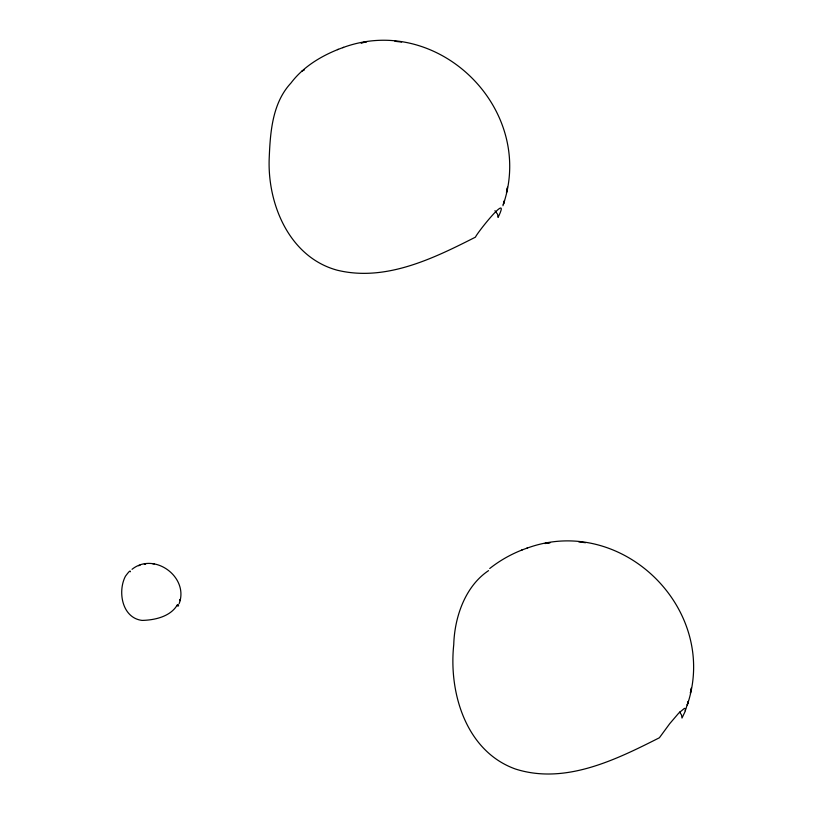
<?xml version="1.0" encoding="UTF-8"?>
<svg xmlns="http://www.w3.org/2000/svg" width="815" height="815" viewBox="0 0 815 815"><rect width="100%" height="100%" fill="white"/><g stroke="black" fill="none" stroke-linecap="round" stroke-linejoin="round"><path stroke-width="1.22" d="M179.157 603.63C189.212 577.122 154.239 551.49 132.03 569.308M502.947 205.737L504.516 200.49L503.334 204.453C535.903 108.823 437.869 12.459 342.718 47.667M679.567 712.045L681.523 714.928L681.992 718.046L684.814 712.137L688.42 701.124L687.249 705.087C719.818 609.457 621.774 513.093 526.622 548.301M180.186 599.412L179.932 600.716L180.146 599.626M507.511 187.216L506.472 192.523L507.358 188.051M691.426 687.85L690.376 693.147L691.263 688.685M685.293 710.731L685.527 708.724L684.447 708.357L678.834 713.003L669.716 723.679L659.386 737.769C615.794 759.804 565.131 784.845 515.508 769.044C465.946 751.328 448.576 692.658 453.751 644.665C454.515 617.169 465.192 586.209 488.562 570.632M130.359 571.753C130.665 568.89 126.407 575.003 125.449 576.225C117.442 591.466 122.016 617.984 142.075 620.409C154.249 620.144 169.102 616.955 176.407 606.34C179.269 601.48 178.974 608.632 177.11 605.168M494.95 210.708L497.608 214.294L498.077 217.411C511.871 189.1 476.541 233.528 475.481 237.134C433.376 258.498 385.495 281.98 337.176 270.193C289.101 257.143 267.045 203.444 269.245 157.376C270.295 131.653 272.516 102.822 290.924 83.079C303.924 65.791 323.545 54.524 343.594 47.352M301.754 71.241L304.433 69.876M489.734 568.503C501.031 559.569 513.868 552.611 527.509 547.986M140.078 565.192L138.57 565.742M337.43 49.613L338.235 49.318M521.335 550.247L522.14 549.952M365.599 42.105L360.953 42.889L366.577 41.952M145.457 563.909L144.326 564.102L145.702 563.878M549.504 542.739L544.858 543.524L550.482 542.586M401.612 42.074L394.908 41.29M585.516 542.709L578.813 541.924M154.269 563.909L152.629 563.715"/></g></svg>
